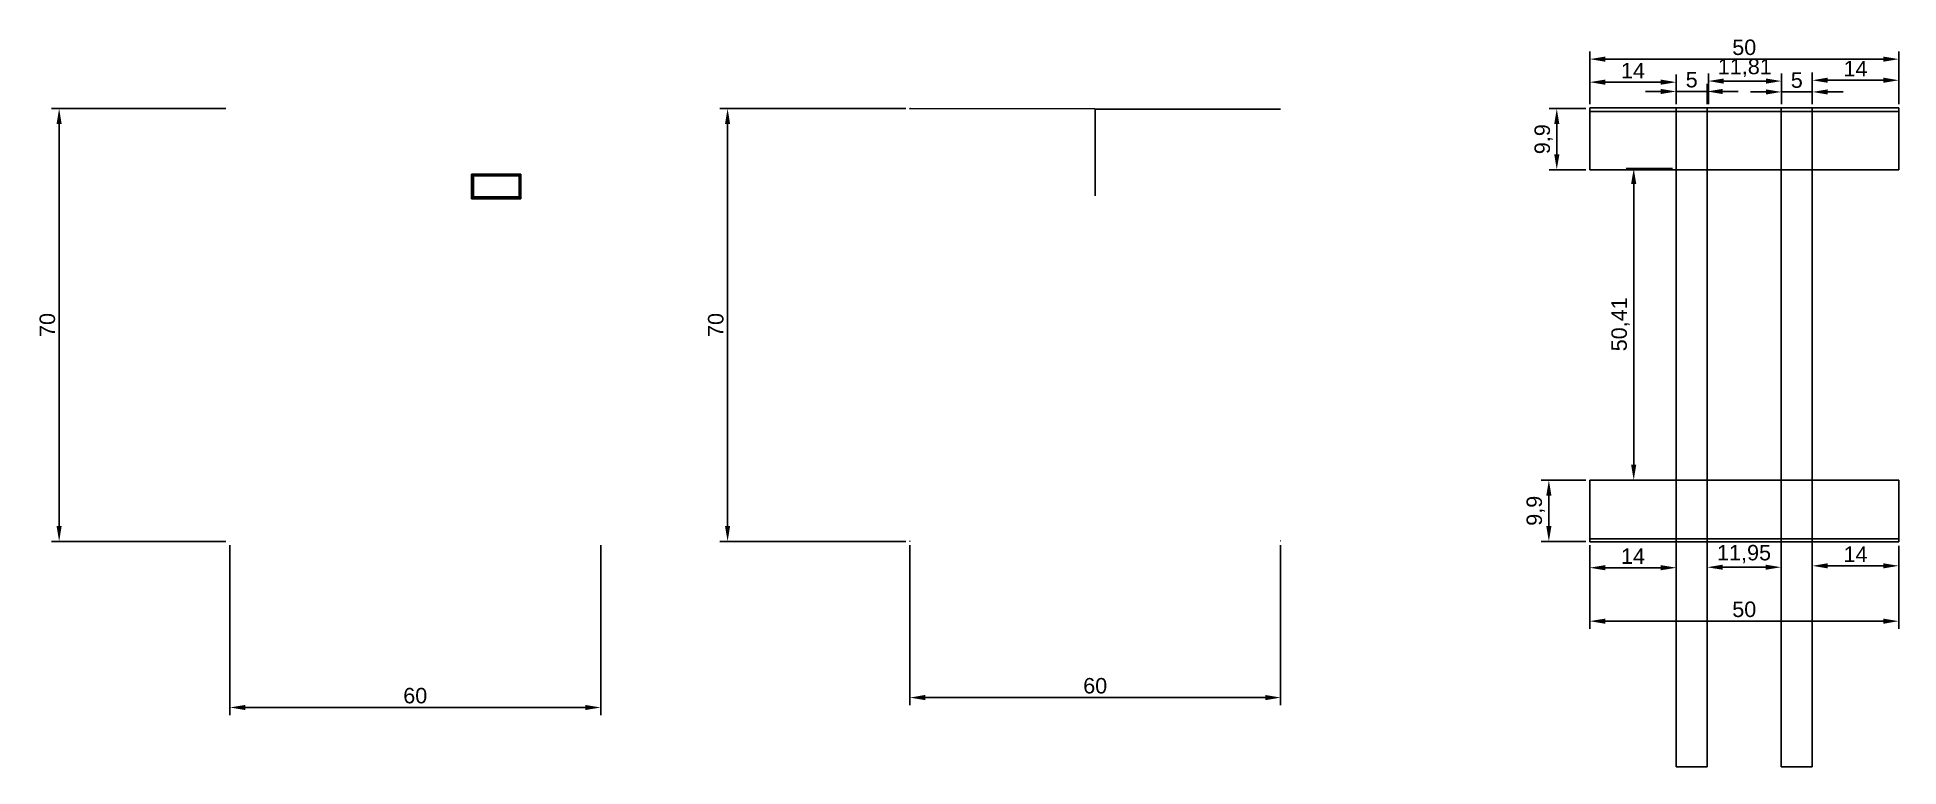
# Model space of a CAD drawing. Header units: millimetres. Extents: x 454 to 755, y 2616 to 2734.
import ezdxf

# ---------------------------------------------------------------- set-up
doc = ezdxf.new("R2010")
doc.units = ezdxf.units.MM
doc.styles.get("Standard").update_dxf_attribs({"font": 'arial.ttf'})
doc.dimstyles.new('ISO-25', dxfattribs={"dimtxt": 2.5, "dimasz": 2.5, "dimexe": 1.25, "dimexo": 0.625, "dimtad": 1, "dimtxsty": 'Standard', "dimcen": 2.5, "dimadec": 0, "dimazin": 0, "dimtfac": 1, "dimtmove": 0, "dimatfit": 3, "dimfxl": 1, "dimarcsym": 0})

# ---------------------------------------------------------------- blocks, each defined once
blk = doc.blocks.new('*D1')
at = {"color": 0, "lineweight": -2, "transparency": 16777216}
for p, q in [((485.08, 2651.52), (485.08, 2624.03)), ((545.08, 2651.52), (545.08, 2624.03)), ((487.58, 2625.28), (542.58, 2625.28))]:
    blk.add_line(p, q, dxfattribs=at)
at = {"color": 0, "transparency": 16777216}
for points in [[(487.58, 2625.69), (487.58, 2624.86), (485.08, 2625.28)], [(542.58, 2625.69), (542.58, 2624.86), (545.08, 2625.28)]]:
    blk.add_solid(points, dxfattribs=at)
at = {"layer": 'Defpoints', "color": 0, "transparency": 16777216}
for p in [(485.08, 2652.14, -0.38), (545.08, 2652.14, -0.38), (545.08, 2625.28)]:
    blk.add_point(p, dxfattribs=at)
at = {"color": 0, "transparency": 16777216, "insert": (515.08, 2627.18), "char_height": 2.5, "attachment_point": 5}
blk.add_mtext('60', dxfattribs=at)
blk = doc.blocks.new('*D2')
at = {"color": 0, "lineweight": -2, "transparency": 16777216}
for p, q in [((484.45, 2722.14), (456.22, 2722.14)), ((457.47, 2719.64), (457.47, 2654.64)), ((484.45, 2652.14), (456.22, 2652.14))]:
    blk.add_line(p, q, dxfattribs=at)
at = {"color": 0, "transparency": 16777216}
for points in [[(457.05, 2719.64), (457.88, 2719.64), (457.47, 2722.14)], [(457.05, 2654.64), (457.88, 2654.64), (457.47, 2652.14)]]:
    blk.add_solid(points, dxfattribs=at)
at = {"layer": 'Defpoints', "color": 0, "transparency": 16777216}
for p in [(485.08, 2722.14, -0.38), (457.47, 2652.14), (485.08, 2652.14, -0.38)]:
    blk.add_point(p, dxfattribs=at)
at = {"color": 0, "transparency": 16777216, "insert": (455.57, 2687.14), "char_height": 2.5, "attachment_point": 5, "rotation": 90}
blk.add_mtext('70', dxfattribs=at)
blk = doc.blocks.new('*D3')
at = {"color": 0, "lineweight": -2, "transparency": 16777216}
for p, q in [((595.08, 2651.52), (595.08, 2625.63)), ((655.08, 2651.52), (655.08, 2625.63)), ((597.58, 2626.88), (652.58, 2626.88))]:
    blk.add_line(p, q, dxfattribs=at)
at = {"color": 0, "transparency": 16777216}
for points in [[(597.58, 2627.3), (597.58, 2626.46), (595.08, 2626.88)], [(652.58, 2627.3), (652.58, 2626.46), (655.08, 2626.88)]]:
    blk.add_solid(points, dxfattribs=at)
at = {"layer": 'Defpoints', "color": 0, "transparency": 16777216}
for p in [(595.08, 2652.14), (655.08, 2652.14), (655.08, 2626.88)]:
    blk.add_point(p, dxfattribs=at)
at = {"color": 0, "transparency": 16777216, "insert": (625.08, 2628.78), "char_height": 2.5, "attachment_point": 5}
blk.add_mtext('60', dxfattribs=at)
blk = doc.blocks.new('*D4')
at = {"color": 0, "lineweight": -2, "transparency": 16777216}
for p, q in [((594.45, 2722.14), (564.36, 2722.14)), ((565.61, 2719.64), (565.61, 2654.64)), ((594.45, 2652.14), (564.36, 2652.14))]:
    blk.add_line(p, q, dxfattribs=at)
at = {"color": 0, "transparency": 16777216}
for points in [[(565.19, 2719.64), (566.02, 2719.64), (565.61, 2722.14)], [(565.19, 2654.64), (566.02, 2654.64), (565.61, 2652.14)]]:
    blk.add_solid(points, dxfattribs=at)
at = {"layer": 'Defpoints', "color": 0, "transparency": 16777216}
for p in [(595.08, 2722.14), (565.61, 2652.14), (595.08, 2652.14)]:
    blk.add_point(p, dxfattribs=at)
at = {"color": 0, "transparency": 16777216, "insert": (563.7, 2687.14), "char_height": 2.5, "attachment_point": 5, "rotation": 90}
blk.add_mtext('70', dxfattribs=at)
blk = doc.blocks.new('*D5')
at = {"color": 0, "lineweight": -2, "transparency": 16777216}
for p, q in [((704.45, 2662.04), (697.22, 2662.04)), ((698.47, 2654.64), (698.47, 2659.54)), ((704.45, 2652.14), (697.22, 2652.14))]:
    blk.add_line(p, q, dxfattribs=at)
at = {"color": 0, "transparency": 16777216}
for points in [[(698.05, 2659.54), (698.89, 2659.54), (698.47, 2662.04)], [(698.05, 2654.64), (698.89, 2654.64), (698.47, 2652.14)]]:
    blk.add_solid(points, dxfattribs=at)
at = {"layer": 'Defpoints', "color": 0, "transparency": 16777216}
for p in [(698.47, 2662.04), (705.08, 2662.04), (705.08, 2652.14)]:
    blk.add_point(p, dxfattribs=at)
at = {"color": 0, "transparency": 16777216, "insert": (696.34, 2657.09), "char_height": 2.5, "attachment_point": 5, "rotation": 90}
blk.add_mtext('9,9', dxfattribs=at)
blk = doc.blocks.new('*D6')
at = {"color": 0, "lineweight": -2, "transparency": 16777216}
for p, q in [((704.45, 2722.14), (698.5, 2722.14)), ((699.75, 2714.74), (699.75, 2719.64)), ((704.45, 2712.24), (698.5, 2712.24))]:
    blk.add_line(p, q, dxfattribs=at)
at = {"color": 0, "transparency": 16777216}
for points in [[(699.34, 2719.64), (700.17, 2719.64), (699.75, 2722.14)], [(699.34, 2714.74), (700.17, 2714.74), (699.75, 2712.24)]]:
    blk.add_solid(points, dxfattribs=at)
at = {"layer": 'Defpoints', "color": 0, "transparency": 16777216}
for p in [(699.75, 2722.14), (705.08, 2722.14), (705.08, 2712.24)]:
    blk.add_point(p, dxfattribs=at)
at = {"color": 0, "transparency": 16777216, "insert": (697.63, 2717.19), "char_height": 2.5, "attachment_point": 5, "rotation": 90}
blk.add_mtext('9,9', dxfattribs=at)
blk = doc.blocks.new('*D7')
at = {"color": 0, "lineweight": -2, "transparency": 16777216}
for p, q in [((705.08, 2722.87), (705.08, 2731.39)), ((707.58, 2730.14), (752.58, 2730.14)), ((755.08, 2722.87), (755.08, 2731.39))]:
    blk.add_line(p, q, dxfattribs=at)
at = {"color": 0, "transparency": 16777216}
for points in [[(707.58, 2730.55), (707.58, 2729.72), (705.08, 2730.14)], [(752.58, 2730.55), (752.58, 2729.72), (755.08, 2730.14)]]:
    blk.add_solid(points, dxfattribs=at)
at = {"layer": 'Defpoints', "color": 0, "transparency": 16777216}
for p in [(755.08, 2730.14), (705.08, 2722.24), (755.08, 2722.24)]:
    blk.add_point(p, dxfattribs=at)
at = {"color": 0, "transparency": 16777216, "insert": (730.08, 2732.04), "char_height": 2.5, "attachment_point": 5}
blk.add_mtext('50', dxfattribs=at)
blk = doc.blocks.new('*D8')
at = {"color": 0, "lineweight": -2, "transparency": 16777216}
for p, q in [((705.08, 2651.42), (705.08, 2637.99)), ((755.08, 2651.42), (755.08, 2637.99)), ((752.58, 2639.24), (707.58, 2639.24))]:
    blk.add_line(p, q, dxfattribs=at)
at = {"color": 0, "transparency": 16777216}
for points in [[(707.58, 2639.65), (707.58, 2638.82), (705.08, 2639.24)], [(752.58, 2639.65), (752.58, 2638.82), (755.08, 2639.24)]]:
    blk.add_solid(points, dxfattribs=at)
at = {"layer": 'Defpoints', "color": 0, "transparency": 16777216}
for p in [(705.08, 2652.04), (755.08, 2652.04), (705.08, 2639.24)]:
    blk.add_point(p, dxfattribs=at)
at = {"color": 0, "transparency": 16777216, "insert": (730.08, 2641.14), "char_height": 2.5, "attachment_point": 5}
blk.add_mtext('50', dxfattribs=at)
blk = doc.blocks.new('*D9')
at = {"color": 0, "lineweight": -2, "transparency": 16777216}
for p, q in [((705.08, 2651.52), (705.08, 2646.63)), ((719.08, 2651.42), (719.08, 2646.63)), ((707.58, 2647.88), (716.58, 2647.88))]:
    blk.add_line(p, q, dxfattribs=at)
at = {"color": 0, "transparency": 16777216}
for points in [[(707.58, 2648.3), (707.58, 2647.47), (705.08, 2647.88)], [(716.58, 2648.3), (716.58, 2647.47), (719.08, 2647.88)]]:
    blk.add_solid(points, dxfattribs=at)
at = {"layer": 'Defpoints', "color": 0, "transparency": 16777216}
for p in [(705.08, 2652.14), (719.08, 2652.04), (719.08, 2647.88)]:
    blk.add_point(p, dxfattribs=at)
at = {"color": 0, "transparency": 16777216, "insert": (712.08, 2649.76), "char_height": 2.5, "attachment_point": 5}
blk.add_mtext('14', dxfattribs=at)
blk = doc.blocks.new('*D10')
at = {"color": 0, "lineweight": -2, "transparency": 16777216}
for p, q in [((724.08, 2651.42), (724.08, 2646.71)), ((736.03, 2651.42), (736.03, 2646.71)), ((726.58, 2647.96), (733.53, 2647.96))]:
    blk.add_line(p, q, dxfattribs=at)
at = {"color": 0, "transparency": 16777216}
for points in [[(726.58, 2648.38), (726.58, 2647.55), (724.08, 2647.96)], [(733.53, 2648.38), (733.53, 2647.55), (736.03, 2647.96)]]:
    blk.add_solid(points, dxfattribs=at)
at = {"layer": 'Defpoints', "color": 0, "transparency": 16777216}
for p in [(724.08, 2652.04), (736.03, 2652.04), (736.03, 2647.96)]:
    blk.add_point(p, dxfattribs=at)
at = {"color": 0, "transparency": 16777216, "insert": (730.05, 2650.09), "char_height": 2.5, "attachment_point": 5}
blk.add_mtext('11,95', dxfattribs=at)
blk = doc.blocks.new('*D11')
at = {"color": 0, "lineweight": -2, "transparency": 16777216}
for p, q in [((741.08, 2651.42), (741.08, 2646.94)), ((755.08, 2651.42), (755.08, 2646.94)), ((743.58, 2648.19), (752.58, 2648.19))]:
    blk.add_line(p, q, dxfattribs=at)
at = {"color": 0, "transparency": 16777216}
for points in [[(743.58, 2648.6), (743.58, 2647.77), (741.08, 2648.19)], [(752.58, 2648.6), (752.58, 2647.77), (755.08, 2648.19)]]:
    blk.add_solid(points, dxfattribs=at)
at = {"layer": 'Defpoints', "color": 0, "transparency": 16777216}
for p in [(741.08, 2652.04, 10), (755.08, 2652.04, 10), (755.08, 2648.19)]:
    blk.add_point(p, dxfattribs=at)
at = {"color": 0, "transparency": 16777216, "insert": (748.08, 2650.07), "char_height": 2.5, "attachment_point": 5}
blk.add_mtext('14', dxfattribs=at)
blk = doc.blocks.new('*D12')
at = {"color": 0, "lineweight": -2, "transparency": 16777216}
for p, q in [((705.08, 2722.87), (705.08, 2727.66)), ((707.58, 2726.41), (716.58, 2726.41)), ((719.08, 2722.87), (719.08, 2727.66))]:
    blk.add_line(p, q, dxfattribs=at)
at = {"color": 0, "transparency": 16777216}
for points in [[(707.58, 2726.83), (707.58, 2726), (705.08, 2726.41)], [(716.58, 2726.83), (716.58, 2726), (719.08, 2726.41)]]:
    blk.add_solid(points, dxfattribs=at)
at = {"layer": 'Defpoints', "color": 0, "transparency": 16777216}
for p in [(719.08, 2726.41), (705.08, 2722.24), (719.08, 2722.24)]:
    blk.add_point(p, dxfattribs=at)
at = {"color": 0, "transparency": 16777216, "insert": (712.08, 2728.29), "char_height": 2.5, "attachment_point": 5}
blk.add_mtext('14', dxfattribs=at)
blk = doc.blocks.new('*D13')
at = {"color": 0, "lineweight": -2, "transparency": 16777216}
for p, q in [((724.27, 2722.87), (724.27, 2727.84)), ((726.77, 2726.59), (733.58, 2726.59)), ((736.08, 2722.87), (736.08, 2727.84))]:
    blk.add_line(p, q, dxfattribs=at)
at = {"color": 0, "transparency": 16777216}
for points in [[(726.77, 2727.01), (726.77, 2726.17), (724.27, 2726.59)], [(733.58, 2727.01), (733.58, 2726.17), (736.08, 2726.59)]]:
    blk.add_solid(points, dxfattribs=at)
at = {"layer": 'Defpoints', "color": 0, "transparency": 16777216}
for p in [(736.08, 2726.59), (724.27, 2722.24), (736.08, 2722.24)]:
    blk.add_point(p, dxfattribs=at)
at = {"color": 0, "transparency": 16777216, "insert": (730.17, 2728.72), "char_height": 2.5, "attachment_point": 5}
blk.add_mtext('11,81', dxfattribs=at)
blk = doc.blocks.new('*D14')
at = {"color": 0, "lineweight": -2, "transparency": 16777216}
for p, q in [((741.08, 2722.87), (741.08, 2727.97)), ((743.58, 2726.72), (752.58, 2726.72)), ((755.08, 2722.87), (755.08, 2727.97))]:
    blk.add_line(p, q, dxfattribs=at)
at = {"color": 0, "transparency": 16777216}
for points in [[(743.58, 2727.14), (743.58, 2726.31), (741.08, 2726.72)], [(752.58, 2727.14), (752.58, 2726.31), (755.08, 2726.72)]]:
    blk.add_solid(points, dxfattribs=at)
at = {"layer": 'Defpoints', "color": 0, "transparency": 16777216}
for p in [(755.08, 2726.72), (741.08, 2722.24), (755.08, 2722.24)]:
    blk.add_point(p, dxfattribs=at)
at = {"color": 0, "transparency": 16777216, "insert": (748.08, 2728.6), "char_height": 2.5, "attachment_point": 5}
blk.add_mtext('14', dxfattribs=at)
blk = doc.blocks.new('*D15')
at = {"color": 0, "lineweight": -2, "transparency": 16777216}
for p, q in [((719.08, 2722.87), (719.08, 2726.16)), ((724.08, 2722.87), (724.08, 2726.16)), ((716.58, 2724.91), (714.08, 2724.91)), ((719.08, 2724.91), (724.08, 2724.91)), ((726.58, 2724.91), (729.08, 2724.91))]:
    blk.add_line(p, q, dxfattribs=at)
at = {"color": 0, "transparency": 16777216}
for points in [[(716.58, 2725.32), (716.58, 2724.49), (719.08, 2724.91)], [(726.58, 2725.32), (726.58, 2724.49), (724.08, 2724.91)]]:
    blk.add_solid(points, dxfattribs=at)
at = {"layer": 'Defpoints', "color": 0, "transparency": 16777216}
for p in [(724.08, 2724.91), (719.08, 2722.24), (724.08, 2722.24)]:
    blk.add_point(p, dxfattribs=at)
at = {"color": 0, "transparency": 16777216, "insert": (721.58, 2726.8), "char_height": 2.5, "attachment_point": 5}
blk.add_mtext('5', dxfattribs=at)
blk = doc.blocks.new('*D16')
at = {"color": 0, "lineweight": -2, "transparency": 16777216}
for p, q in [((736.08, 2722.87), (736.08, 2726.08)), ((741.08, 2722.87), (741.08, 2726.08)), ((733.58, 2724.83), (731.08, 2724.83)), ((736.08, 2724.83), (741.08, 2724.83)), ((743.58, 2724.83), (746.08, 2724.83))]:
    blk.add_line(p, q, dxfattribs=at)
at = {"color": 0, "transparency": 16777216}
for points in [[(733.58, 2725.25), (733.58, 2724.42), (736.08, 2724.83)], [(743.58, 2725.25), (743.58, 2724.42), (741.08, 2724.83)]]:
    blk.add_solid(points, dxfattribs=at)
at = {"layer": 'Defpoints', "color": 0, "transparency": 16777216}
for p in [(741.08, 2724.83), (736.08, 2722.24), (741.08, 2722.24)]:
    blk.add_point(p, dxfattribs=at)
at = {"color": 0, "transparency": 16777216, "insert": (738.58, 2726.73), "char_height": 2.5, "attachment_point": 5}
blk.add_mtext('5', dxfattribs=at)
blk = doc.blocks.new('*D17')
at = {"color": 0, "lineweight": -2, "transparency": 16777216}
for p, q in [((718.45, 2712.45), (710.95, 2712.45)), ((712.2, 2664.54), (712.2, 2709.95)), ((718.45, 2662.04), (710.95, 2662.04))]:
    blk.add_line(p, q, dxfattribs=at)
at = {"color": 0, "transparency": 16777216}
for points in [[(711.78, 2709.95), (712.61, 2709.95), (712.2, 2712.45)], [(711.78, 2664.54), (712.61, 2664.54), (712.2, 2662.04)]]:
    blk.add_solid(points, dxfattribs=at)
at = {"layer": 'Defpoints', "color": 0, "transparency": 16777216}
for p in [(712.2, 2712.45), (719.08, 2712.45), (719.08, 2662.04)]:
    blk.add_point(p, dxfattribs=at)
at = {"color": 0, "transparency": 16777216, "insert": (710.07, 2687.25), "char_height": 2.5, "attachment_point": 5, "rotation": 90}
blk.add_mtext('50,41', dxfattribs=at)

msp = doc.modelspace()

# ---------------------------------------------------------------- linework, layer by layer
for p, q in [((595.077, 2722.145), (595.077, 2722.145, -35)), ((595.077, 2722.145), (595.177, 2722.145)), ((595.177, 2722.145, -35), (595.077, 2722.145, -35)), ((595.077, 2722.145), (595.077, 2722.045)), ((595.077, 2722.145, -35), (595.077, 2722.145, -35)), ((595.077, 2722.145, -35), (595.077, 2722.145, -35)), ((595.077, 2722.145, -35), (595.077, 2722.045, -35)), ((595.077, 2722.145, -35), (595.077, 2722.145, -35.1)), ((595.077, 2722.145, -35.1), (595.077, 2722.145, -35.2)), ((654.977, 2722.045, -35.1), (595.077, 2722.145, -35.2)), ((595.077, 2722.045, -35), (595.077, 2722.045)), ((595.177, 2722.145), (595.177, 2722.145, -35)), ((654.877, 2722.045, -35), (625.077, 2722.045, -35)), ((625.077, 2722.045, -35), (625.077, 2708.04, -35)), ((654.977, 2722.045, -35), (654.877, 2722.045, -35)), ((655.077, 2722.045), (654.977, 2722.045)), ((654.977, 2722.045, -35), (654.977, 2722.045, -35.1)), ((705.077, 2722.145), (705.077, 2722.245)), ((705.077, 2722.245), (755.077, 2722.245)), ((705.077, 2722.245), (719.077, 2722.245)), ((705.077, 2712.245), (705.077, 2722.145)), ((705.077, 2722.145), (705.077, 2721.645)), ((705.077, 2721.645), (755.077, 2721.645)), ((719.077, 2722.245), (719.077, 2615.691)), ((724.077, 2615.691), (724.077, 2722.245)), ((736.077, 2615.691), (736.077, 2722.245)), ((755.077, 2722.245), (741.077, 2722.245)), ((741.077, 2722.245), (741.077, 2615.691)), ((755.077, 2722.245), (755.077, 2712.245)), ((524.177, 2711.559, -31.7), (532.177, 2711.559, -31.7)), ((524.177, 2707.559, -31.7), (524.177, 2711.559, -31.7)), ((524.327, 2711.409, -31.7), (524.327, 2707.709, -31.7)), ((532.027, 2711.409, -31.7), (524.327, 2711.409, -31.7)), ((524.477, 2711.259, -31.7), (524.477, 2707.859, -31.7)), ((531.877, 2711.259, -31.7), (524.477, 2711.259, -31.7)), ((531.877, 2707.859, -31.7), (531.877, 2711.259, -31.7)), ((532.027, 2707.709, -31.7), (532.027, 2711.409, -31.7)), ((532.177, 2711.559, -31.7), (532.177, 2707.559, -31.7)), ((755.077, 2712.245), (705.077, 2712.245)), ((532.177, 2707.559, -31.7), (524.177, 2707.559, -31.7)), ((524.327, 2707.709, -31.7), (532.027, 2707.709, -31.7)), ((524.477, 2707.859, -31.7), (531.877, 2707.859, -31.7)), ((755.077, 2662.045), (705.077, 2662.045)), ((705.077, 2652.145), (705.077, 2662.045)), ((755.077, 2652.045), (755.077, 2662.045)), ((485.077, 2652.145, -2.381), (485.077, 2652.145, -0.381)), ((595.077, 2652.145, -35), (595.077, 2652.245, -35)), ((595.077, 2652.145), (595.077, 2652.245)), ((595.077, 2652.245), (595.077, 2652.245, -35)), ((655.077, 2652.245, -35), (654.977, 2652.245, -35)), ((655.077, 2652.245), (654.977, 2652.245)), ((654.977, 2652.245), (654.977, 2652.245, -35)), ((655.077, 2652.145, -35), (655.077, 2652.145)), ((705.077, 2652.045), (705.077, 2652.545)), ((705.077, 2652.545), (755.077, 2652.545)), ((705.077, 2652.145), (705.077, 2652.045)), ((705.077, 2652.045), (755.077, 2652.045)), ((719.077, 2615.691), (724.077, 2615.691)), ((741.077, 2615.691), (736.077, 2615.691)), ((738.077, 2615.691), (741.077, 2615.691))]:
    msp.add_line(p, q)

# ---------------------------------------------------------------- dimensions: what is measured, and where the dimension line sits
for base, p1, p2, picture, middle in [((755.077, 2730.137), (705.077, 2722.245), (755.077, 2722.245), '*D7', (730.077, 2732.039)), ((719.077, 2726.413), (705.077, 2722.245), (719.077, 2722.245), '*D12', (712.077, 2728.293)), ((724.077, 2724.907), (719.077, 2722.245), (724.077, 2722.245), '*D15', (721.577, 2726.803)), ((736.077, 2726.59), (724.269, 2722.245), (736.077, 2722.245), '*D13', (730.173, 2728.717)), ((755.077, 2726.722), (741.077, 2722.245), (755.077, 2722.245), '*D14', (748.077, 2728.602)), ((741.077, 2724.833), (736.077, 2722.245), (741.077, 2722.245), '*D16', (738.577, 2726.729)), ((545.077, 2625.278), (485.077, 2652.145, -0.381), (545.077, 2652.145, -0.381), '*D1', (515.077, 2627.179)), ((655.077, 2626.881), (595.077, 2652.145), (655.077, 2652.145), '*D3', (625.077, 2628.782)), ((719.077, 2647.882), (705.077, 2652.145), (719.077, 2652.045), '*D9', (712.077, 2649.763)), ((705.077, 2639.236), (755.077, 2652.045), (705.077, 2652.045), '*D8', (730.077, 2641.137)), ((736.031, 2647.963), (724.077, 2652.045), (736.031, 2652.045), '*D10', (730.054, 2650.09)), ((755.077, 2648.187), (741.077, 2652.045, 10), (755.077, 2652.045, 10), '*D11', (748.077, 2650.067))]:
    dim = msp.add_linear_dim(base=base, p1=p1, p2=p2, dimstyle='ISO-25')
    dim.commit()
    dim.dimension.update_dxf_attribs({"geometry": picture, "text_midpoint": middle})
for base, p1, p2, picture, middle in [((457.467, 2652.145), (485.077, 2722.145, -0.381), (485.077, 2652.145, -0.381), '*D2', (455.565, 2687.145)), ((565.606, 2652.145), (595.077, 2722.145), (595.077, 2652.145), '*D4', (563.704, 2687.145)), ((699.755, 2722.145), (705.077, 2712.245), (705.077, 2722.145), '*D6', (697.627, 2717.195)), ((712.1956, 2712.4505), (719.077, 2662.0446), (719.077, 2712.4505), '*D17', (710.0682, 2687.2475)), ((698.469, 2662.045), (705.077, 2652.145), (705.077, 2662.045), '*D5', (696.341, 2657.095))]:
    dim = msp.add_linear_dim(base=base, p1=p1, p2=p2, angle=90, dimstyle='ISO-25')
    dim.commit()
    dim.dimension.update_dxf_attribs({"geometry": picture, "text_midpoint": middle})

doc.saveas('drawing.dxf')
